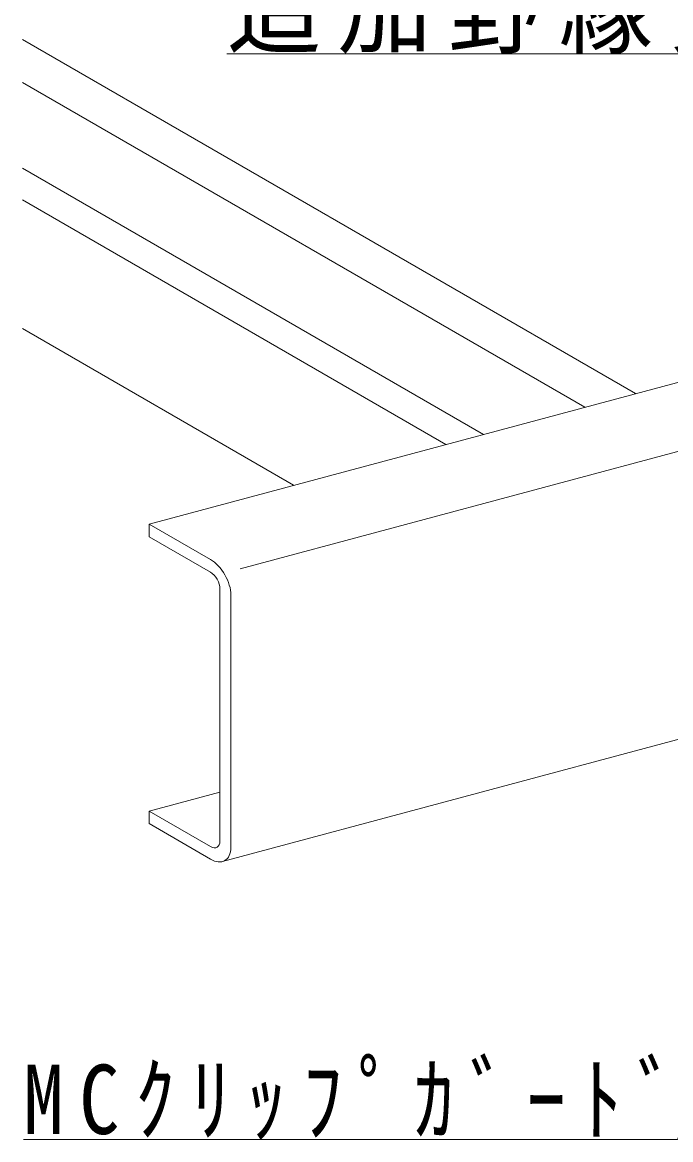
# Model space of a CAD drawing. Units: millimetres, scale not verified. Extents: x -1948 to 1948, y -1375 to 1375.
# Drawn here: x 694.9 to 900.6, y -128.4 to 225.8 of the extents above; entities that cross this region are included whole.
import ezdxf

# ---------------------------------------------------------------- set-up
doc = ezdxf.new("R2010")
doc.units = ezdxf.units.MM
doc.header["$LTSCALE"] = 10
for name, color, linetype, lineweight in [('1-4_野縁受け', 7, 'Continuous', 18), ('1-8_文字', 4, 'Continuous', 18), ('1-9_ﾌﾞﾚｰｽ下部受け材', 7, 'Continuous', 18), ('1-D_MCｸﾘｯﾌﾟｶﾞｰﾄﾞ', 7, 'Continuous', 18)]:
    doc.layers.add(name, color=color, linetype=linetype, lineweight=lineweight)
doc.styles.add('ＭＳ ゴシック', font='')
doc.styles.get('ＭＳ ゴシック').set_extended_font_data('MS Gothic')

msp = doc.modelspace()

# ---------------------------------------------------------------- linework, layer by layer
at = {"layer": '1-4_野縁受け'}
for p, q in [((735.07, 66.75), (946.2, 123.32)), ((967.97, 107.19), (763.99, 52.54)), ((735.07, 66.75), (754.55, 55.5)), ((735.07, 62.75), (735.07, 66.75)), ((735.07, 66.75), (754.55, 55.5)), ((735.07, 62.75), (735.07, 66.75)), ((735.07, 66.75), (754.55, 55.5)), ((735.07, 62.75), (735.07, 66.75)), ((735.07, 66.75), (754.55, 55.5)), ((735.07, 62.75), (735.07, 66.75)), ((735.07, 62.75), (754.55, 51.5)), ((735.07, 62.75), (754.55, 51.5)), ((735.07, 62.75), (754.55, 51.5)), ((735.07, 62.75), (754.55, 51.5)), ((757.58, 46.25), (757.58, -33.75)), ((757.58, 46.25), (757.58, -33.75)), ((757.58, 46.25), (757.58, -33.75)), ((757.58, 46.25), (757.58, -33.75)), ((761.05, 44.25), (761.05, -35.76)), ((761.05, 44.25), (761.05, -35.76)), ((761.05, 44.25), (761.05, -35.76)), ((761.05, 44.25), (761.05, -35.76)), ((758.38, -40.27), (912.07, 0.91)), ((735.07, -24.25), (754.55, -35.5)), ((735.07, -24.25), (754.55, -35.5)), ((735.07, -24.25), (754.55, -35.5)), ((735.07, -24.25), (754.55, -35.5)), ((735.07, -28.25), (754.56, -39.5)), ((735.07, -28.25), (754.56, -39.5)), ((735.07, -28.25), (754.56, -39.5)), ((735.07, -28.25), (754.56, -39.5))]:
    msp.add_line(p, q, dxfattribs=at)
msp.add_lwpolyline([(735.07, -28.25), (735.07, -24.25), (757.58, -18.22)], dxfattribs=at)
msp.add_lwpolyline([(735.07, -28.25), (735.07, -24.25), (757.58, -18.22)], dxfattribs=at)
msp.add_lwpolyline([(735.07, -28.25), (735.07, -24.25), (757.58, -18.22)], dxfattribs=at)
msp.add_lwpolyline([(735.07, -28.25), (735.07, -24.25), (757.58, -18.22)], dxfattribs=at)
for centre, major_axis, start_param, end_param in [((754.55, 48), (-4.59, 7.96), 3.926687, 5.498091), ((754.55, 48), (-4.59, 7.96), 3.926687, 5.498091), ((754.55, 48), (-4.59, 7.96), 3.926687, 5.498091), ((754.55, 48), (-4.59, 7.96), 3.926687, 5.498091), ((754.55, 48), (-2.14, 3.71), 3.926687, 5.498091), ((754.55, 48), (-2.14, 3.71), 3.926687, 5.498091), ((754.55, 48), (-2.14, 3.71), 3.926687, 5.498091), ((754.55, 48), (-2.14, 3.71), 3.926687, 5.498091), ((754.55, -32), (-2.14, 3.71), 2.355891, 3.926687), ((754.55, -32), (-2.14, 3.71), 2.355891, 3.926687), ((754.55, -32), (-2.14, 3.71), 2.355891, 3.926687), ((754.55, -32), (-4.59, 7.96), 2.355891, 3.927294)]:
    msp.add_ellipse(centre, major_axis=major_axis, ratio=0.577, start_param=start_param, end_param=end_param, dxfattribs=at)
at = {"layer": '1-8_文字'}
for points in [[(759.74, 215.9), (964.74, 215.9), (1068.2, 143.97)], [(695.25, -128.45), (902.75, -128.45), (950.42, -7.41)]]:
    msp.add_lwpolyline(points, dxfattribs=at)
at = {"layer": '1-D_MCｸﾘｯﾌﾟｶﾞｰﾄﾞ', "color": 3}
for p, q in [((889.45, 108.12), (694.88, 220.45)), ((873.32, 103.79), (694.88, 206.81)), ((841.15, 95.17), (694.88, 179.62)), ((780.94, 79.04), (694.88, 128.72))]:
    msp.add_line(p, q, dxfattribs=at)
at = {"layer": '1-D_MCｸﾘｯﾌﾟｶﾞｰﾄﾞ', "color": 4}
msp.add_line((829.24, 91.98), (694.88, 169.55), dxfattribs=at)

# ---------------------------------------------------------------- texts
at = {"layer": '1-8_文字', "color": 7, "insert": (759.74, 215.9), "char_height": 21.99, "attachment_point": 7, "style": 'ＭＳ ゴシック'}
msp.add_mtext('\\T1.17;追加野縁受け', dxfattribs=at)
at = {"layer": '1-9_ﾌﾞﾚｰｽ下部受け材', "insert": (695.25, -128.45), "char_height": 21.99, "attachment_point": 7, "style": 'ＭＳ ゴシック'}
msp.add_mtext('\\T1.39;\\W0.85;MCｸﾘｯﾌﾟｶﾞｰﾄﾞ', dxfattribs=at)

doc.saveas('drawing.dxf')
